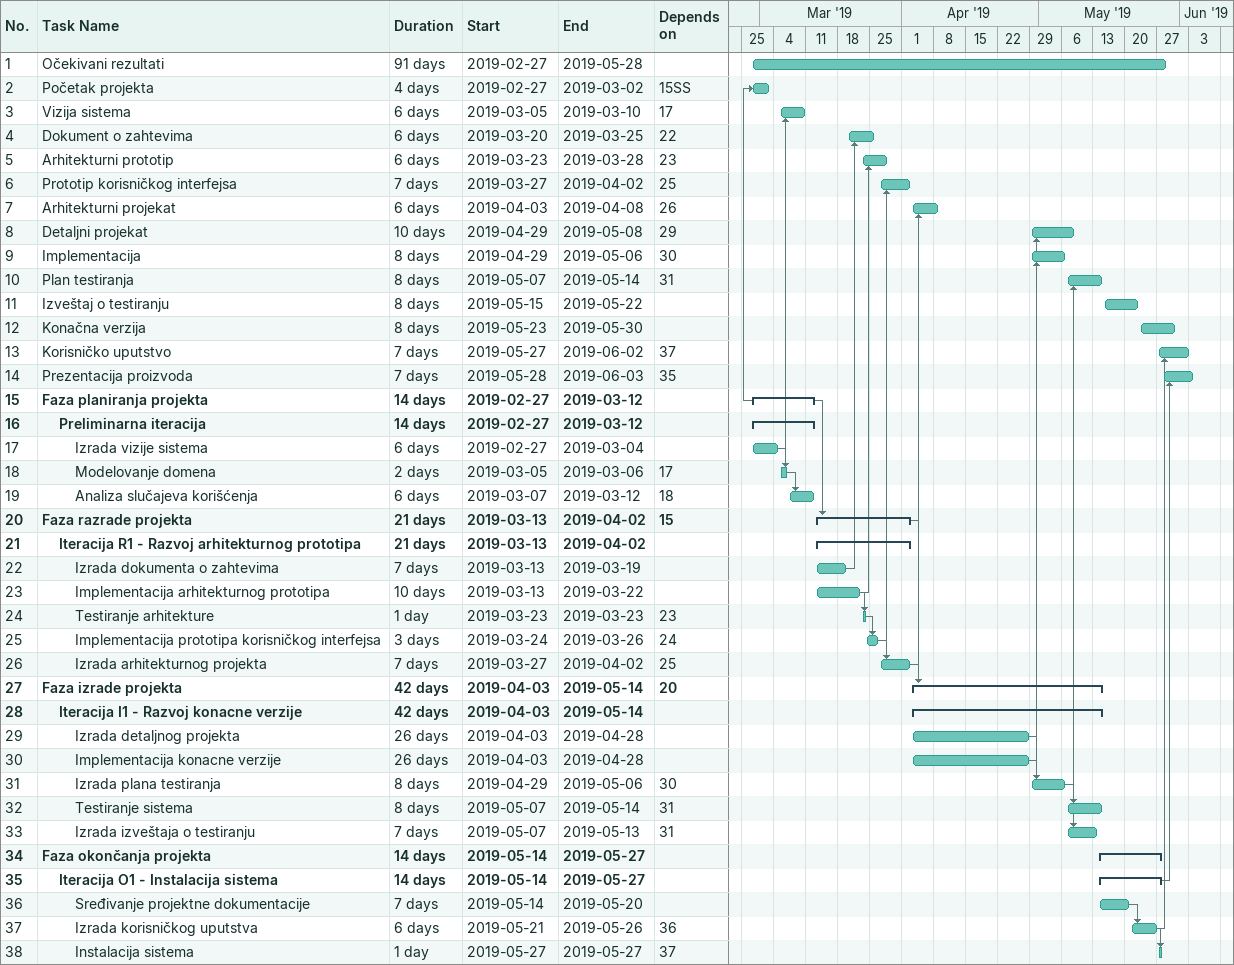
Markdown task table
| ID | Level | Task | Duration | Start | Finish | Predecessors |
|---|---|---|---|---|---|---|
| 1 | 1 | Očekivani rezultati | 91d | 2019-02-27 | 2019-05-28 |  |
| 2 | 1 | Početak projekta | 4d | 2019-02-27 | 2019-03-02 | 15SS |
| 3 | 1 | Vizija sistema | 6d | 2019-03-05 | 2019-03-10 | 17 |
| 4 | 1 | Dokument o zahtevima | 6d | 2019-03-20 | 2019-03-25 | 22 |
| 5 | 1 | Arhitekturni prototip | 6d | 2019-03-23 | 2019-03-28 | 23 |
| 6 | 1 | Prototip korisničkog interfejsa | 7d | 2019-03-27 | 2019-04-02 | 25 |
| 7 | 1 | Arhitekturni projekat | 6d | 2019-04-03 | 2019-04-08 | 26 |
| 8 | 1 | Detaljni projekat | 10d | 2019-04-29 | 2019-05-08 | 29 |
| 9 | 1 | Implementacija | 8d | 2019-04-29 | 2019-05-06 | 30 |
| 10 | 1 | Plan testiranja | 8d | 2019-05-07 | 2019-05-14 | 31 |
| 11 | 1 | Izveštaj o testiranju | 8d | 2019-05-15 | 2019-05-22 |  |
| 12 | 1 | Konačna verzija | 8d | 2019-05-23 | 2019-05-30 |  |
| 13 | 1 | Korisničko uputstvo | 7d | 2019-05-27 | 2019-06-02 | 37 |
| 14 | 1 | Prezentacija proizvoda | 7d | 2019-05-28 | 2019-06-03 | 35 |
| 15 | 1 | **Faza planiranja projekta** | 14d | 2019-02-27 | 2019-03-12 |  |
| 16 | 2 | **Preliminarna iteracija** | 14d | 2019-02-27 | 2019-03-12 |  |
| 17 | 3 | Izrada vizije sistema | 6d | 2019-02-27 | 2019-03-04 |  |
| 18 | 3 | Modelovanje domena | 2d | 2019-03-05 | 2019-03-06 | 17 |
| 19 | 3 | Analiza slučajeva korišćenja | 6d | 2019-03-07 | 2019-03-12 | 18 |
| 20 | 1 | **Faza razrade projekta** | 21d | 2019-03-13 | 2019-04-02 | 15 |
| 21 | 2 | **Iteracija R1 - Razvoj arhitekturnog prototipa** | 21d | 2019-03-13 | 2019-04-02 |  |
| 22 | 3 | Izrada dokumenta o zahtevima | 7d | 2019-03-13 | 2019-03-19 |  |
| 23 | 3 | Implementacija arhitekturnog prototipa | 10d | 2019-03-13 | 2019-03-22 |  |
| 24 | 3 | Testiranje arhitekture | 1d | 2019-03-23 | 2019-03-23 | 23 |
| 25 | 3 | Implementacija prototipa korisničkog interfejsa | 3d | 2019-03-24 | 2019-03-26 | 24 |
| 26 | 3 | Izrada arhitekturnog projekta | 7d | 2019-03-27 | 2019-04-02 | 25 |
| 27 | 1 | **Faza izrade projekta** | 42d | 2019-04-03 | 2019-05-14 | 20 |
| 28 | 2 | **Iteracija I1 - Razvoj konacne verzije** | 42d | 2019-04-03 | 2019-05-14 |  |
| 29 | 3 | Izrada detaljnog projekta | 26d | 2019-04-03 | 2019-04-28 |  |
| 30 | 3 | Implementacija konacne verzije | 26d | 2019-04-03 | 2019-04-28 |  |
| 31 | 3 | Izrada plana testiranja | 8d | 2019-04-29 | 2019-05-06 | 30 |
| 32 | 3 | Testiranje sistema | 8d | 2019-05-07 | 2019-05-14 | 31 |
| 33 | 3 | Izrada izveštaja o testiranju | 7d | 2019-05-07 | 2019-05-13 | 31 |
| 34 | 1 | **Faza okončanja projekta** | 14d | 2019-05-14 | 2019-05-27 |  |
| 35 | 2 | **Iteracija O1 - Instalacija sistema** | 14d | 2019-05-14 | 2019-05-27 |  |
| 36 | 3 | Sređivanje projektne dokumentacije | 7d | 2019-05-14 | 2019-05-20 |  |
| 37 | 3 | Izrada korisničkog uputstva | 6d | 2019-05-21 | 2019-05-26 | 36 |
| 38 | 3 | Instalacija sistema | 1d | 2019-05-27 | 2019-05-27 | 37 |
